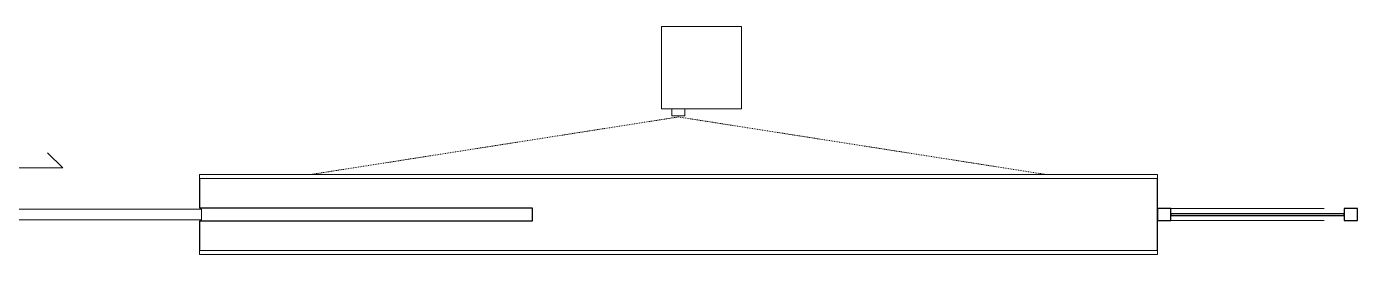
# Model space of a CAD drawing. Header units: millimetres. Extents: x -64292 to 329, y -3854 to 56761.
# Drawn here: x -4661 to 329, y 1368 to 2225 of the extents above; entities that cross this region are included whole.
import ezdxf

# ---------------------------------------------------------------- set-up
doc = ezdxf.new("R2010")
doc.units = ezdxf.units.MM
doc.header["$MEASUREMENT"] = 0
doc.linetypes.add('Dash', pattern=[6.35, 3.175, -3.175])
for name, color, linetype, lineweight in [('A-DETL-GENF', 92, 'Continuous', 13), ('A-DOOR', 31, 'Continuous', 13), ('A-GLAZ-CURT', 52, 'Continuous', 13), ('A-GLAZ-CWMG', 51, 'Continuous', 13), ('E-ELEC-EQPM', 71, 'Continuous', 13), ('I-WALL', 2, 'Continuous', 13)]:
    doc.layers.add(name, color=color, linetype=linetype, lineweight=lineweight)

# ---------------------------------------------------------------- blocks, each defined once
blk = doc.blocks.new('System Panel - Glazed 6mm_Centre-3974135-GA PLAN - LEVEL 11')
at = {"layer": 'A-GLAZ-CURT', "lineweight": 30}
for p, q in [((324.7, 3), (-324.7, 3)), ((-324.7, 3), (-324.7, -3)), ((324.7, -3), (324.7, 3)), ((-324.7, -3), (324.7, -3))]:
    blk.add_line(p, q, dxfattribs=at)
blk = doc.blocks.new('Rectangular Mullion - 25 x 45mm-3973996-GA PLAN - LEVEL 11')
at = {"layer": 'A-GLAZ-CWMG', "lineweight": 30}
for p, q in [((0, 22.5), (-50, 22.5)), ((-50, 22.5), (-50, -22.5)), ((0, -22.5), (0, 22.5)), ((-50, -22.5), (0, -22.5))]:
    blk.add_line(p, q, dxfattribs=at)
blk = doc.blocks.new('Rectangular Mullion - 25 x 45mm-3973997-GA PLAN - LEVEL 11')
at = {"layer": 'A-GLAZ-CWMG', "lineweight": 30}
for p, q in [((-50, 22.5), (0, 22.5)), ((-50, -22.5), (-50, 22.5)), ((0, 22.5), (0, -22.5)), ((0, -22.5), (-50, -22.5))]:
    blk.add_line(p, q, dxfattribs=at)
blk = doc.blocks.new('Rectangular Mullion - 25 x 45mm-3715475-GA PLAN - LEVEL 11')
at = {"layer": 'A-GLAZ-CWMG'}
for p, q in [((203.8, 1540.9), (-370.6, 1540.9)), ((203.8, 1495.9), (-370.6, 1495.9))]:
    blk.add_line(p, q, dxfattribs=at)
blk = doc.blocks.new('Cavity Sliding_Single_DOR - 2650h x 1240mm-3159116-GA PLAN - LEVEL 11')
at = {"layer": 'A-DETL-GENF'}
for p, q in [((-225, 175), (-281.6, 231.6)), ((-425, 175), (-225, 175))]:
    blk.add_line(p, q, dxfattribs=at)
at = {"layer": 'A-DOOR'}
for p, q in [((295, 20), (-945, 20)), ((-945, 20), (-945, -20)), ((295, -20), (295, 20)), ((-945, -20), (295, -20))]:
    blk.add_line(p, q, dxfattribs=at)
blk = doc.blocks.new('FFE_PRO-001_Projector_Ceiling mounted - PRO-001-9899647-GA PLAN - LEVEL 11')
at = {"layer": 'E-ELEC-EQPM'}
for p, q in [((-150, -148.7), (-150, 160.1)), ((-150, 160.1), (150, 160.1)), ((150, 160.1), (150, -148.7)), ((150, -148.7), (-150, -148.7)), ((-110.9, -176.1), (-110.9, -148.7)), ((-62.9, -148.7), (-62.9, -176.1)), ((-62.9, -176.1), (-110.9, -176.1))]:
    blk.add_line(p, q, dxfattribs=at)
at = {"layer": 'E-ELEC-EQPM', "linetype": 'Dash'}
for q in [(-1467.8, -396.6), (1295, -396.6)]:
    blk.add_line((-86.4, -179.8), q, dxfattribs=at)

msp = doc.modelspace()

# ---------------------------------------------------------------- linework, layer by layer
at = {"layer": 'I-WALL'}
for p, q in [((-4013.1, 1668.4), (-420.6, 1668.4)), ((-4013.1, 1653.4), (-4013.1, 1668.4)), ((-420.6, 1653.4), (-4013.1, 1653.4)), ((-420.6, 1653.4), (-420.6, 1668.4)), ((-4013.1, 1383.4), (-420.6, 1383.4)), ((-4013.1, 1383.4), (-4013.1, 1368.4)), ((-420.6, 1368.4), (-4013.1, 1368.4)), ((-420.6, 1383.4), (-420.6, 1368.4))]:
    msp.add_line(p, q, dxfattribs=at)
at = {"layer": 'I-WALL', "lineweight": 30}
for p, q in [((-4013.1, 1653.4), (-4013.1, 1543.5)), ((-420.6, 1383.4), (-420.6, 1653.4)), ((-4013.1, 1543.5), (-2765.6, 1543.5)), ((-2765.6, 1543.5), (-2765.6, 1493.5)), ((-2765.6, 1493.5), (-4013.1, 1493.5)), ((-4013.1, 1493.5), (-4013.1, 1383.4))]:
    msp.add_line(p, q, dxfattribs=at)

# ---------------------------------------------------------------- block references
at = {"layer": 'A-DOOR'}
msp.add_blockref('Cavity Sliding_Single_DOR - 2650h x 1240mm-3159116-GA PLAN - LEVEL 11', (-4300.6, 1518.5), dxfattribs=at)
at = {"layer": 'A-GLAZ-CURT'}
msp.add_blockref('System Panel - Glazed 6mm_Centre-3974135-GA PLAN - LEVEL 11', (-45.9, 1518.4), dxfattribs=at)
at = {"layer": 'A-GLAZ-CWMG', "rotation": 180}
msp.add_blockref('Rectangular Mullion - 25 x 45mm-3973996-GA PLAN - LEVEL 11', (-420.6, 1518.4), dxfattribs=at)
at = {"layer": 'A-GLAZ-CWMG'}
msp.add_blockref('Rectangular Mullion - 25 x 45mm-3715475-GA PLAN - LEVEL 11', (0, 0), dxfattribs=at)
at = {"layer": 'A-GLAZ-CWMG', "extrusion": (0, 0, -1), "rotation": 180}
msp.add_blockref('Rectangular Mullion - 25 x 45mm-3973997-GA PLAN - LEVEL 11', (-328.8, 1518.4), dxfattribs=at)
at = {"layer": 'E-ELEC-EQPM'}
msp.add_blockref('FFE_PRO-001_Projector_Ceiling mounted - PRO-001-9899647-GA PLAN - LEVEL 11', (-2130.4, 2065.1), dxfattribs=at)

doc.saveas('drawing.dxf')
